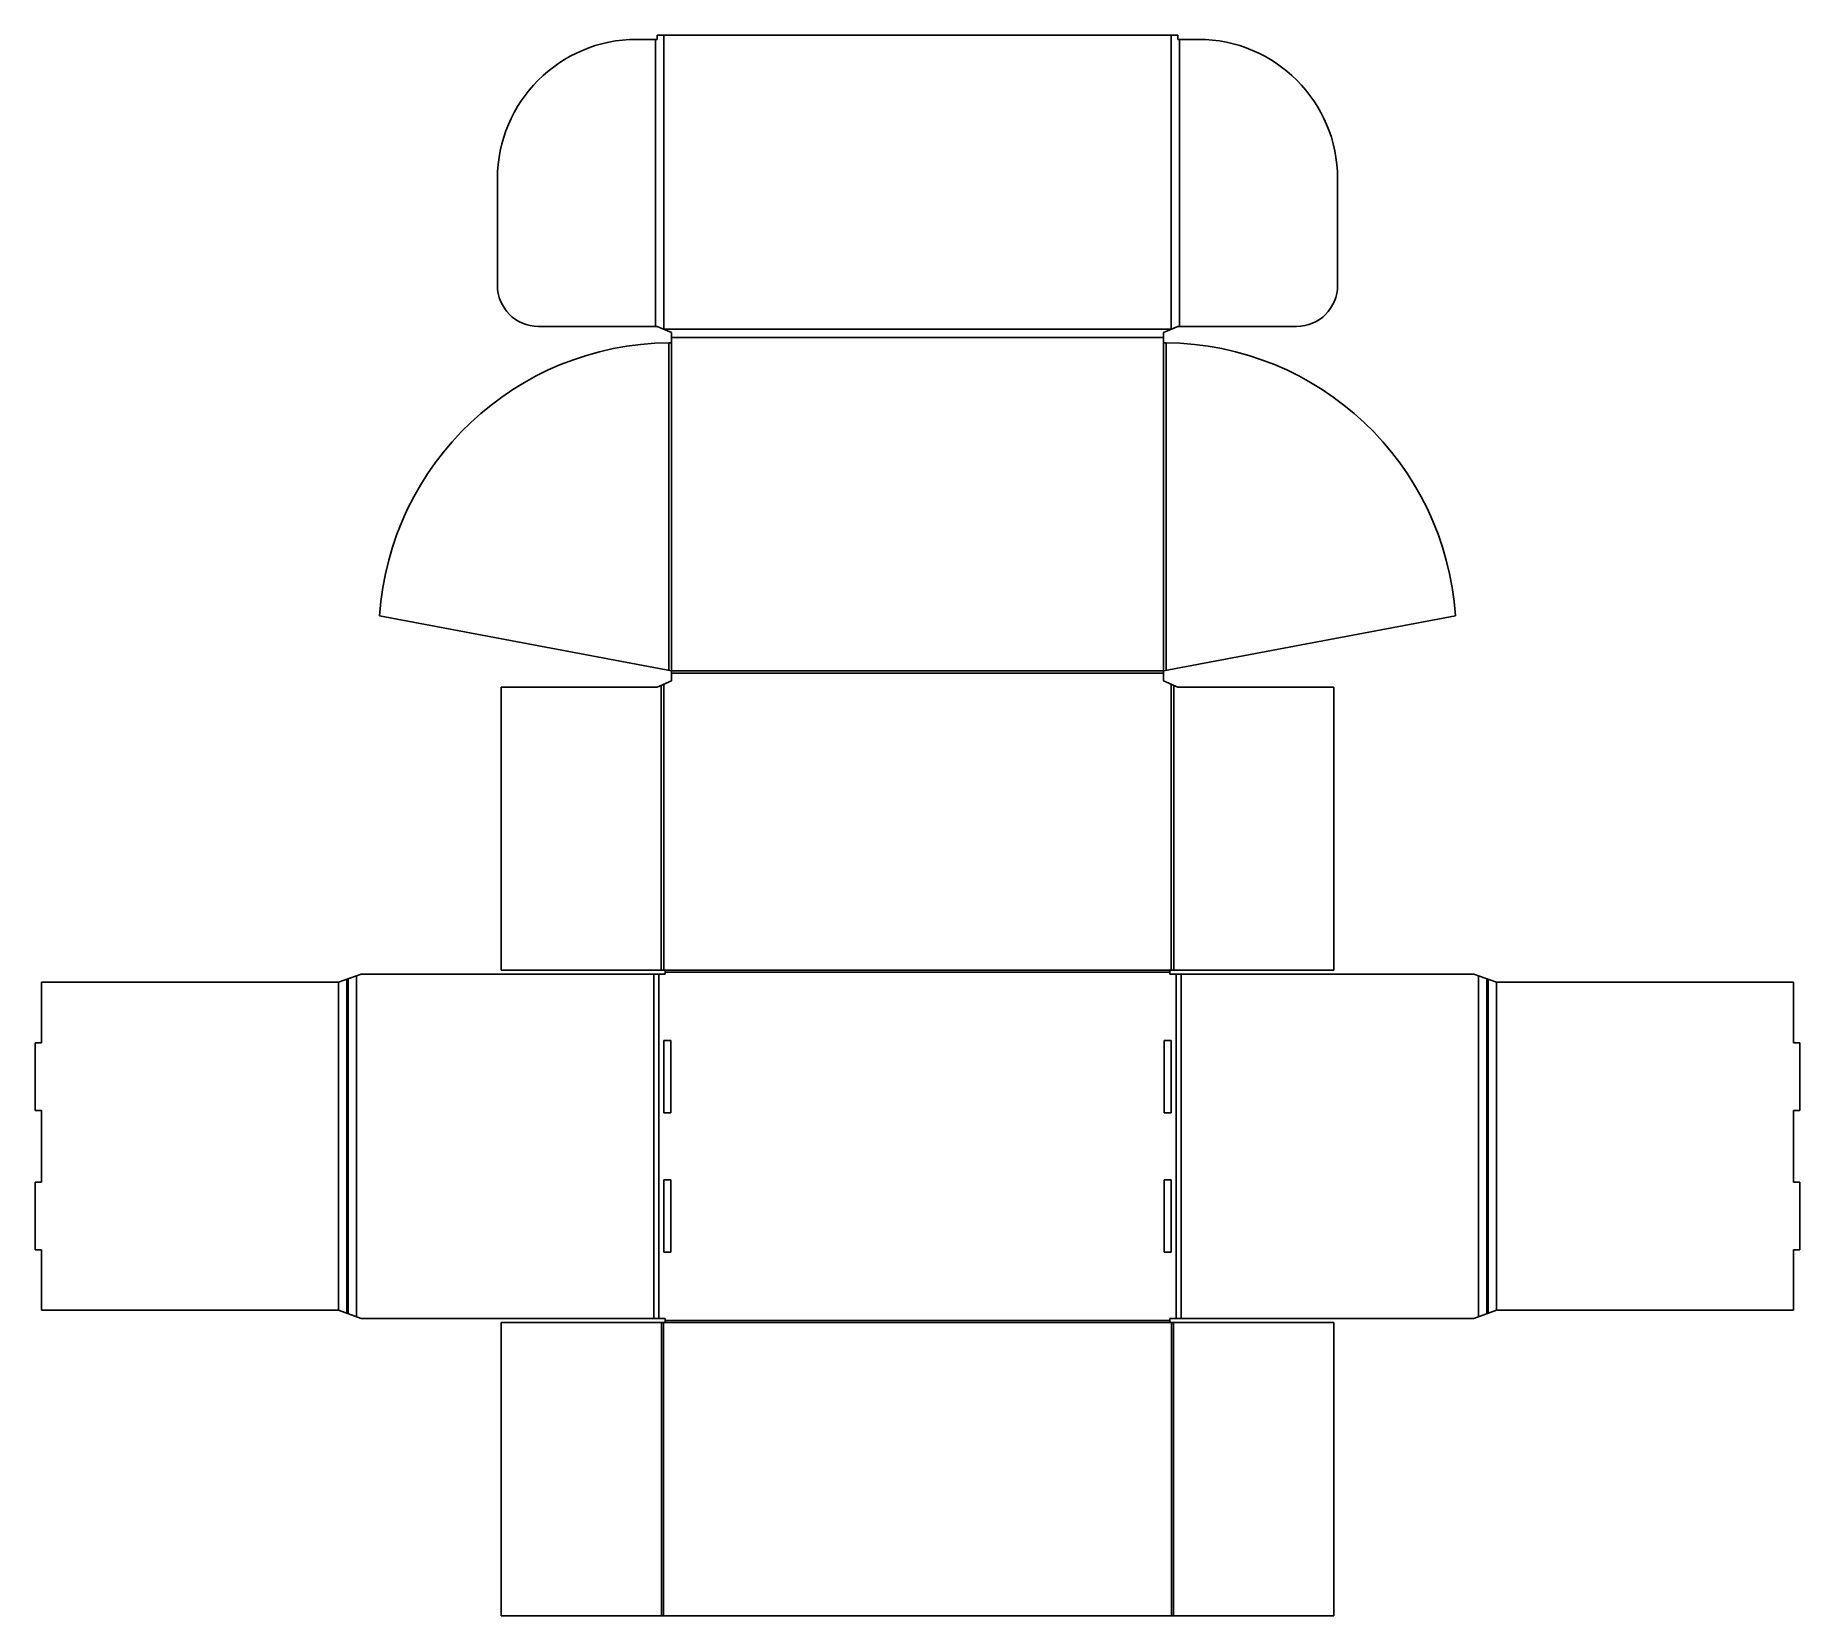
# Model space of a CAD drawing. Header units: millimetres. Extents: x -676 to 185, y -146 to 625.
import ezdxf

# ---------------------------------------------------------------- set-up
doc = ezdxf.new("R2010")
doc.units = ezdxf.units.MM

msp = doc.modelspace()

# ---------------------------------------------------------------- linework, layer by layer
at = {"color": 7, "linetype": 'Continuous', "lineweight": 25}
for p, q in [((-382.26, 623.06), (-372.26, 623.06)), ((-373.15, 483.06), (-373.15, 623.06)), ((-118.26, 625.06), (-372.26, 625.06)), ((-372.26, 623.06), (-372.26, 625.06)), ((-369.06, 481.69), (-369.06, 625.06)), ((-121.46, 481.69), (-121.46, 625.06)), ((-118.26, 625.06), (-118.26, 623.06)), ((-118.26, 623.06), (-108.26, 623.06)), ((-117.38, 483.06), (-117.38, 623.06)), ((-450.26, 503.06), (-450.26, 555.06)), ((-40.26, 555.06), (-40.26, 503.06)), ((-372.26, 483.06), (-430.26, 483.06)), ((-365.26, 480.06), (-372.26, 483.06)), ((-118.26, 483.06), (-125.26, 480.06)), ((-60.26, 483.06), (-118.26, 483.06)), ((-368.96, 481.64), (-121.57, 481.64)), ((-365.29, 475.06), (-366.54, 475.05)), ((-366.54, 315.3), (-366.54, 475.05)), ((-365.29, 315.06), (-365.29, 475.06)), ((-365.26, 475.06), (-365.26, 480.06)), ((-365.26, 477.56), (-125.26, 477.56)), ((-125.26, 480.06), (-125.26, 475.06)), ((-125.24, 315.06), (-125.24, 475.06)), ((-123.98, 475.05), (-125.24, 475.06)), ((-123.98, 315.3), (-123.98, 475.05)), ((-507.76, 341.87), (-365.26, 315.06)), ((-125.26, 315.06), (17.24, 341.87)), ((-365.26, 310.06), (-372.26, 307.06)), ((-365.26, 315.06), (-125.26, 315.06)), ((-365.26, 315.06), (-365.26, 310.06)), ((-365.26, 313.8), (-125.26, 313.8)), ((-125.26, 310.06), (-125.26, 315.06)), ((-118.26, 307.06), (-125.26, 310.06)), ((-448.46, 307.06), (-448.46, 169.06)), ((-372.26, 307.06), (-448.46, 307.06)), ((-370.32, 169.06), (-370.32, 307.89)), ((-369.06, 169.06), (-369.06, 308.43)), ((-121.46, 169.06), (-121.46, 308.43)), ((-120.21, 169.06), (-120.21, 307.89)), ((-42.06, 307.06), (-118.26, 307.06)), ((-42.06, 169.06), (-42.06, 307.06)), ((-527.76, 163.06), (-516.77, 167.06)), ((-523.68, 1.57), (-523.68, 164.54)), ((-523.15, 1.38), (-523.15, 164.73)), ((-519.07, -0.11), (-519.07, 166.22)), ((-368.46, 167.06), (-516.77, 167.06)), ((-448.46, 169.06), (-368.46, 169.06)), ((-373.98, 167.06), (-373.98, -0.94)), ((-371.46, 167.06), (-371.46, -0.94)), ((-368.46, 167.06), (-368.46, 169.06)), ((-368.46, 169), (-122.06, 169)), ((-368.46, 168.06), (-122.06, 168.06)), ((-122.06, 169.06), (-42.06, 169.06)), ((-122.06, 169.06), (-122.06, 167.06)), ((26.25, 167.06), (-122.06, 167.06)), ((-119.06, 167.06), (-119.06, -0.94)), ((-116.55, 167.06), (-116.55, -0.94)), ((26.25, 167.06), (37.24, 163.06)), ((28.54, -0.11), (28.54, 166.22)), ((32.63, 1.38), (32.63, 164.73)), ((33.15, 1.57), (33.15, 164.54)), ((-672.76, 163.06), (-672.76, 133.56)), ((-527.76, 163.06), (-672.76, 163.06)), ((-527.76, 3.06), (-527.76, 163.06)), ((37.24, 3.06), (37.24, 163.06)), ((182.24, 163.06), (37.24, 163.06)), ((182.24, 133.56), (182.24, 163.06)), ((-675.76, 100.56), (-675.76, 133.56)), ((-675.76, 133.56), (-672.76, 133.56)), ((-369.04, 134.66), (-365.64, 134.66)), ((-369.04, 99.46), (-369.04, 134.66)), ((-365.64, 134.66), (-365.64, 99.46)), ((-124.89, 134.66), (-121.49, 134.66)), ((-124.89, 99.46), (-124.89, 134.66)), ((-121.49, 134.66), (-121.49, 99.46)), ((185.24, 133.56), (182.24, 133.56)), ((185.24, 100.56), (185.24, 133.56)), ((-672.76, 100.56), (-675.76, 100.56)), ((-672.76, 100.56), (-672.76, 65.56)), ((-365.64, 99.46), (-369.04, 99.46)), ((-121.49, 99.46), (-124.89, 99.46)), ((182.24, 100.56), (185.24, 100.56)), ((182.24, 65.56), (182.24, 100.56)), ((-675.76, 32.56), (-675.76, 65.56)), ((-675.76, 65.56), (-672.76, 65.56)), ((-369.04, 66.66), (-365.64, 66.66)), ((-369.04, 31.46), (-369.04, 66.66)), ((-365.64, 66.66), (-365.64, 31.46)), ((-124.89, 66.66), (-121.49, 66.66)), ((-124.89, 31.46), (-124.89, 66.66)), ((-121.49, 66.66), (-121.49, 31.46)), ((185.24, 65.56), (182.24, 65.56)), ((185.24, 32.56), (185.24, 65.56)), ((-672.76, 32.56), (-675.76, 32.56)), ((-672.76, 32.56), (-672.76, 3.06)), ((-365.64, 31.46), (-369.04, 31.46)), ((-121.49, 31.46), (-124.89, 31.46)), ((182.24, 3.06), (182.24, 32.56)), ((182.24, 32.56), (185.24, 32.56)), ((-672.76, 3.06), (-527.76, 3.06)), ((-516.77, -0.94), (-527.76, 3.06)), ((37.24, 3.06), (26.25, -0.94)), ((37.24, 3.06), (182.24, 3.06)), ((-516.77, -0.94), (-368.46, -0.94)), ((-368.46, -2.94), (-448.46, -2.94)), ((-448.46, -2.94), (-448.46, -145.94)), ((-370.2, -2.94), (-370.2, -145.94)), ((-369.26, -2.94), (-369.26, -145.94)), ((-368.46, -0.94), (-368.46, -2.94)), ((-368.46, -1.94), (-122.06, -1.94)), ((-368.46, -2.89), (-122.06, -2.89)), ((-122.06, -0.94), (26.25, -0.94)), ((-122.06, -2.94), (-122.06, -0.94)), ((-42.06, -2.94), (-122.06, -2.94)), ((-121.26, -2.94), (-121.26, -145.94)), ((-120.32, -2.94), (-120.32, -145.94)), ((-42.06, -145.94), (-42.06, -2.94)), ((-448.46, -145.94), (-42.06, -145.94))]:
    msp.add_line(p, q, dxfattribs=at)
at = {"color": 7, "linetype": 'Continuous', "lineweight": 25, "flags": 128}
for points in [[(-365.29, 475.06), (-365.28, 475.06), (-365.28, 475.06), (-365.28, 475.06), (-365.27, 475.06), (-365.27, 475.06), (-365.27, 475.06), (-365.27, 475.06), (-365.26, 475.06)], [(-125.26, 475.06), (-125.26, 475.06), (-125.26, 475.06), (-125.25, 475.06), (-125.25, 475.06), (-125.25, 475.06), (-125.24, 475.06), (-125.24, 475.06), (-125.24, 475.06)]]:
    msp.add_lwpolyline(points, dxfattribs=at)
at = {"color": 7, "linetype": 'Continuous', "lineweight": 25}
for centre, radius, start, end in [((-382.26, 555.06), 68, 90, 180), ((-108.26, 555.06), 68, 0, 90), ((-430.26, 503.06), 20, 180, 270), ((-60.26, 503.06), 20, 270, 0), ((-365.26, 332.23), 142.83, 90.51342, 176.13194), ((-125.26, 332.23), 142.83, 3.86806, 89.48658)]:
    msp.add_arc(centre, radius, start, end, dxfattribs=at)

doc.saveas('drawing.dxf')
